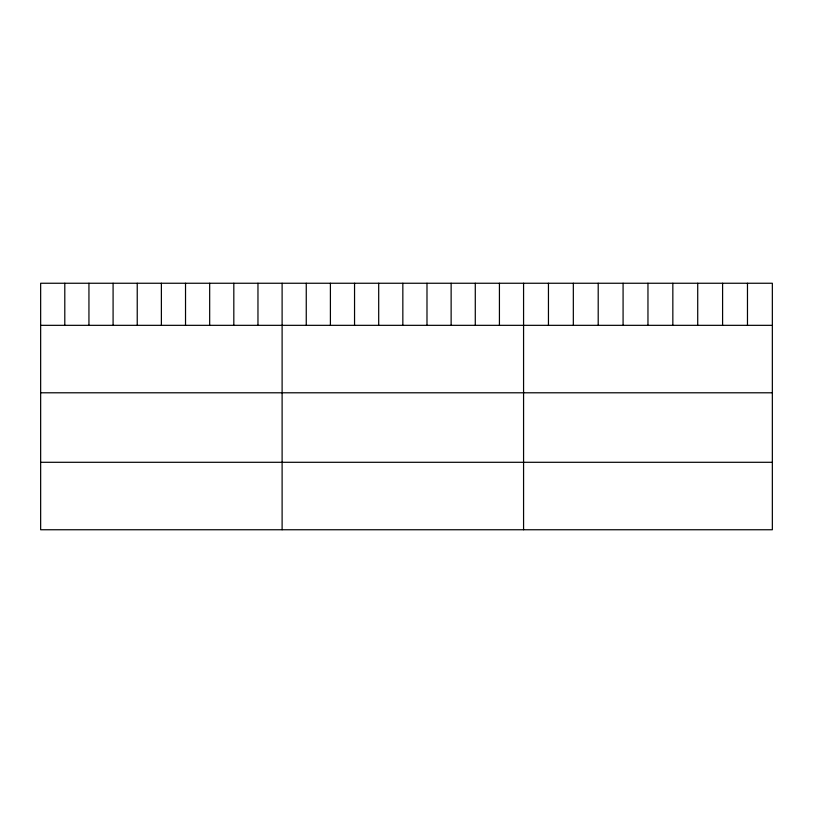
<?xml version="1.0" encoding="UTF-8"?>
<svg xmlns="http://www.w3.org/2000/svg" width="813" height="813" viewBox="0 0 813 813"><rect width="100%" height="100%" fill="white"/><g stroke="black" fill="none" stroke-linecap="round" stroke-linejoin="round"><path stroke-width="1.22" d="M772.35 325.332L772.35 529.751L40.65 529.751L40.65 283.249L772.35 283.249L772.35 325.332L40.65 325.332M40.65 392.791L772.35 392.791M40.65 462.292L772.35 462.292M747.472 283.249L747.472 325.332M722.594 283.249L722.594 325.332M697.717 283.249L697.717 325.332M672.839 283.249L672.839 325.332M647.961 283.249L647.961 325.332M623.083 283.249L623.083 325.332M598.205 283.249L598.205 325.332M573.328 283.249L573.328 325.332M548.45 283.249L548.45 325.332M523.572 283.249L523.572 529.751M499.426 283.249L499.426 325.332M475.28 283.249L475.28 325.332M451.134 283.249L451.134 325.332M426.988 283.249L426.988 325.332M402.841 283.249L402.841 325.332M378.695 283.249L378.695 325.332M354.549 283.249L354.549 325.332M330.403 283.249L330.403 325.332M306.257 283.249L306.257 325.332M282.111 283.249L282.111 529.751M257.965 283.249L257.965 325.332M233.819 283.249L233.819 325.332M209.673 283.249L209.673 325.332M185.527 283.249L185.527 325.332M161.381 283.249L161.381 325.332M137.234 283.249L137.234 325.332M113.088 283.249L113.088 325.332M88.942 283.249L88.942 325.332M64.796 283.249L64.796 325.332"/></g></svg>
